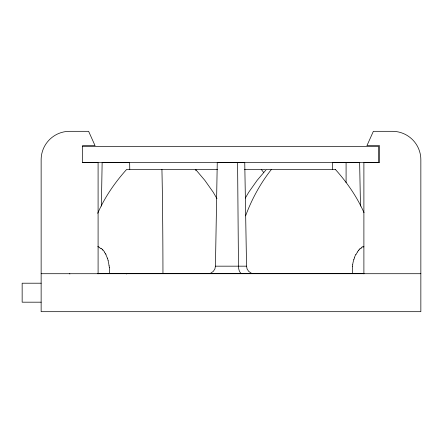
<?xml version="1.0" encoding="UTF-8"?>
<svg xmlns="http://www.w3.org/2000/svg" width="443" height="443" viewBox="0 0 443 443"><rect width="100%" height="100%" fill="white"/><g stroke="black" fill="none" stroke-linecap="round" stroke-linejoin="round"><path stroke-width="0.66" d="M101.381 206.078L102.139 162.564L129.661 162.564L129.777 169.47M210.785 273.065L213.221 271.454L214.866 269.034L215.442 266.171L217.253 162.564M332.4 169.47L332.532 162.564M97.709 213.316C104.786 197.168 114.887 182.483 126.659 169.409L195.584 169.409M355.962 254.587L357.446 252.028M245.322 198.104L248.778 192.173L257.09 180.406L266.404 169.409L335.323 169.409M195.634 170.455L196.52 169.409L217.507 169.409M358.714 250.334L359.085 249.913M126.283 274.001L126.571 273.713M362.917 247.056L363.376 246.873M82.448 146.4L378.627 146.4L378.627 162.542L82.448 162.542M217.236 162.564L244.752 162.564L246.541 266.171L247.116 269.034L248.767 271.454L251.203 273.065M332.333 162.564L359.843 162.564M244.503 169.409L265.462 169.409M215.425 266.171L246.557 266.171M97.443 273.63L363.869 273.63M41.138 273.713L420.85 273.713M41.138 283.204L22.15 283.204L22.15 302.187L41.138 302.187M99.066 247.056L98.612 246.873A17.017 8.483 83.9 0 0 97.765 246.651M69.612 273.713L69.9 274.001M102.898 249.913L103.269 250.334A22.831 11.939 87.7 0 1 104.243 251.618L104.537 252.028M335.34 169.409C346.958 182.322 356.986 196.775 364.013 212.695M195.568 169.409L204.876 180.406L213.188 192.173L216.981 198.697M105.572 253.728L106.027 254.587M359.644 162.564L360.48 206.078M237.592 162.564L238.461 266.171A7.592 3.638 90 0 0 242.099 273.63M363.891 273.868L363.891 162.653L379.546 162.653L379.546 145.681L366.931 145.669L373.366 131.316L392.371 131.316A28.479 28.479 0 0 1 420.85 159.796L420.85 311.684L41.138 311.684L41.138 159.796A28.479 28.479 0 0 1 69.612 131.316L88.617 131.316L95.057 145.669L82.442 145.681L82.442 162.653L98.091 162.653L98.091 273.868M346.088 162.564L346.088 182.594M161.928 169.409A164.298 3.876 90 0 1 162.952 273.63M245.61 215.852A164.298 140.309 -90 0 1 271.432 169.409M261.248 169.409A164.298 144.185 -90 0 1 263.784 172.62M352.512 273.63A26.774 16.834 86.1 0 1 352.617 266.664M352.534 266.631A28.009 17.432 86.3 0 1 352.744 264.886M352.645 264.836A26.746 16.336 86.6 0 1 353.785 259.592M353.863 259.659A27.61 16.48 87.1 0 1 354.422 257.931M354.345 257.837A24.847 14.11 88.7 0 1 355.84 254.387M357.429 251.978A23.069 12.122 -88 0 1 358.703 250.289M359.024 249.675A27.222 14.082 -87 0 1 359.866 248.855M359.893 248.988A23.573 11.922 -85.5 0 1 361.156 247.969M361.178 248.146A25.478 12.786 -84.9 0 1 361.626 247.836M361.577 247.266A23.778 12.111 -86.3 0 1 362.906 246.734M363.376 246.851A17.028 8.506 -84.2 0 1 363.908 246.69M99.055 247.415A24.171 11.883 82.4 0 1 101.032 248.761M101.087 248.307A23.595 11.85 84.9 0 1 102.278 249.354M102.239 249.514A27.239 13.822 85.7 0 1 102.837 250.151M104.465 252.194A28.939 15.35 88.4 0 1 105.484 253.905M105.905 254.775A24.841 13.761 -89.6 0 1 107.328 258.191M107.389 258.108A27.621 16.275 -87.5 0 1 108.17 260.689M108.103 260.739A26.746 15.942 -87.1 0 1 109.061 265.883M109.144 265.844A28.014 17.216 -86.5 0 1 109.316 267.572M109.404 267.544A26.774 16.79 -86.2 0 1 109.427 273.63"/></g></svg>
